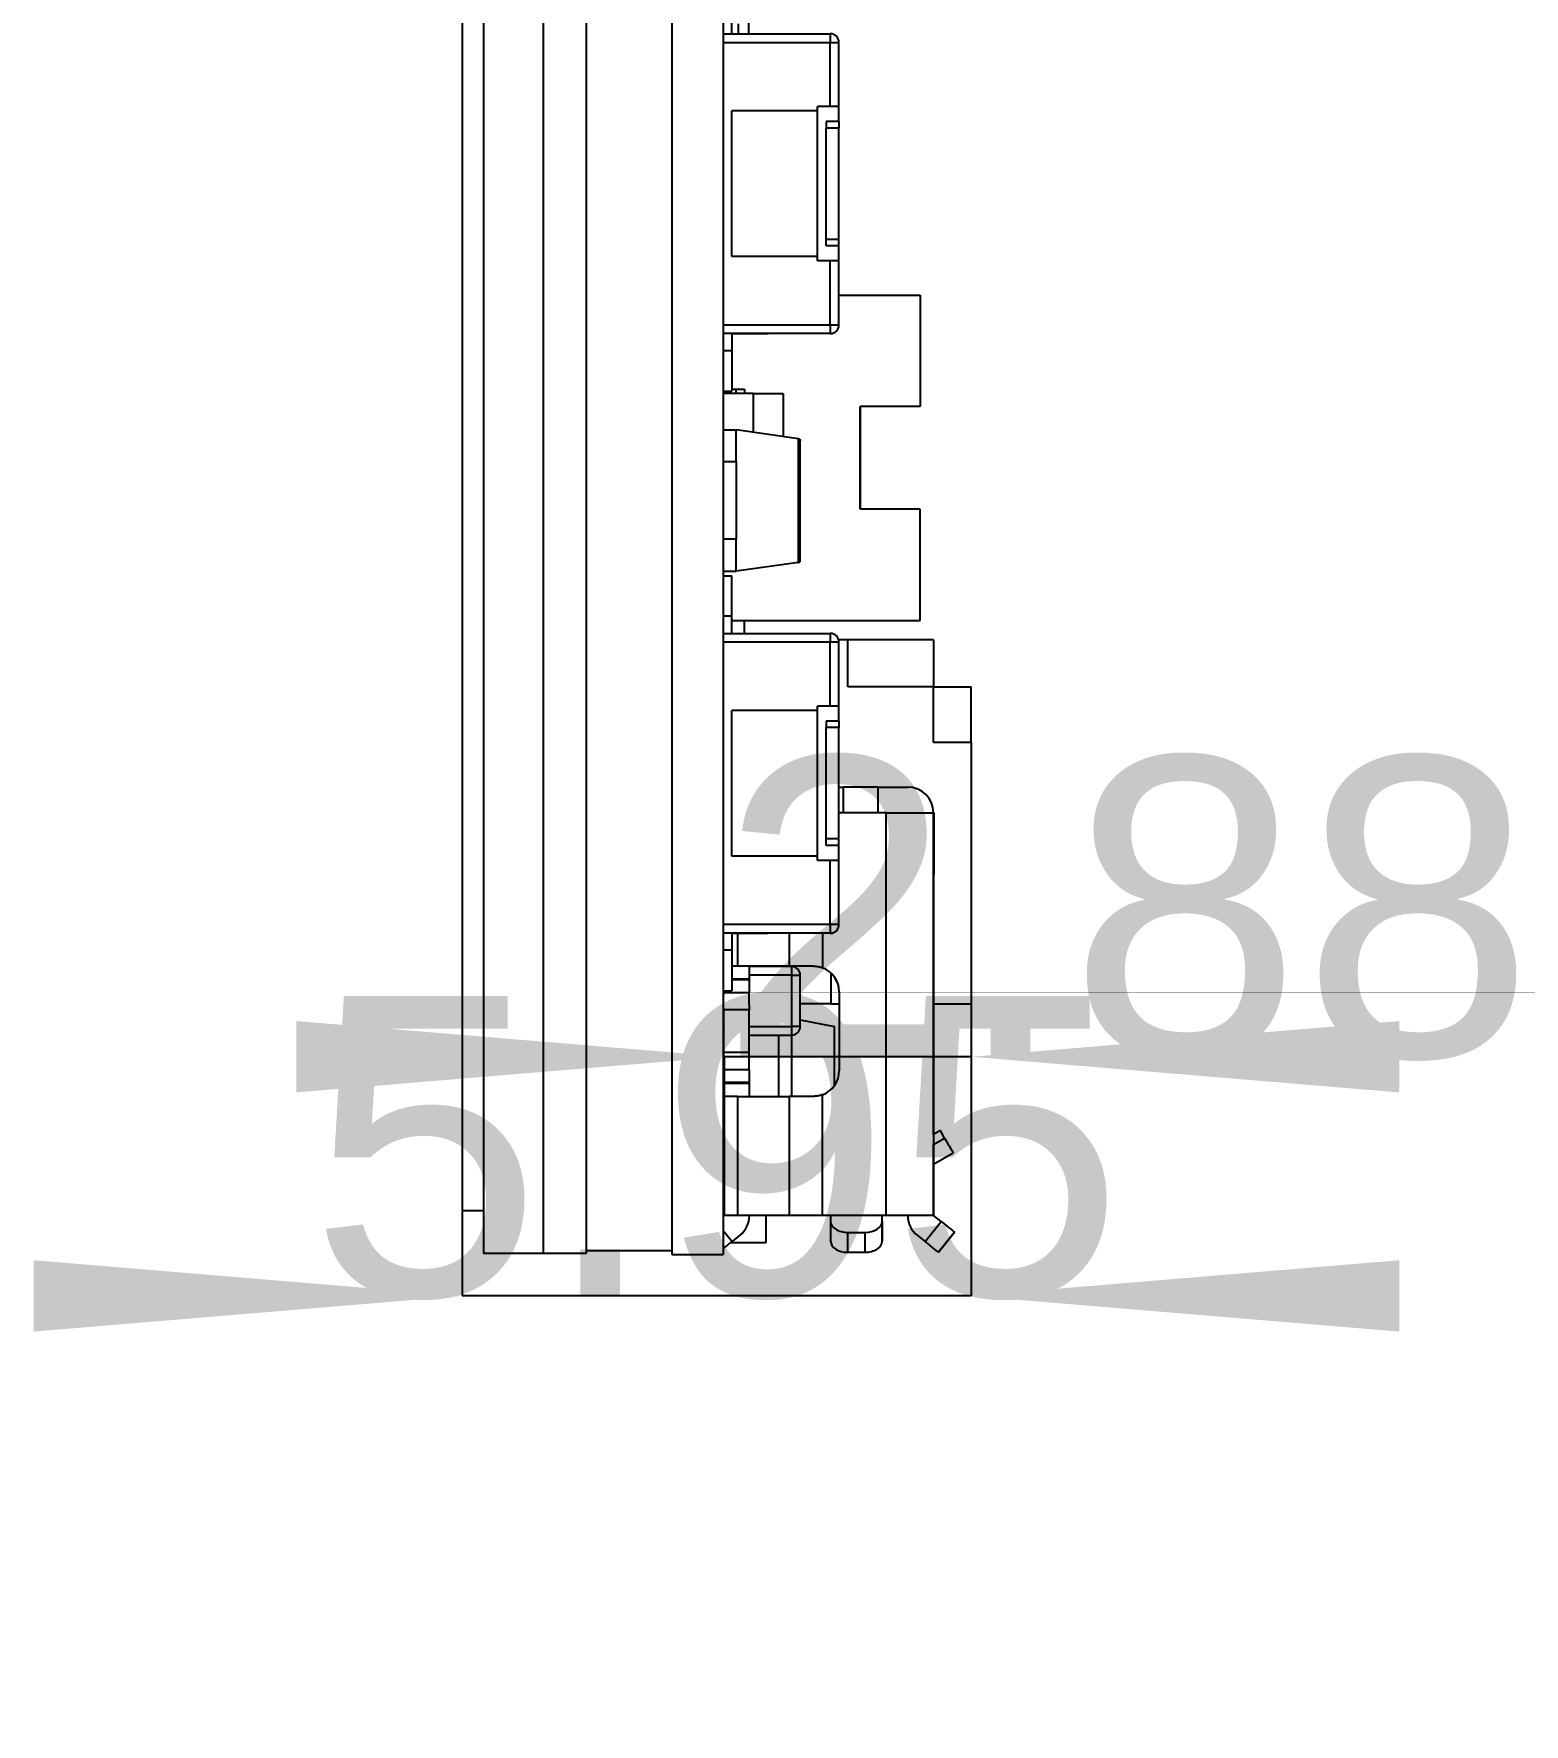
# Model space of a CAD drawing. Extents: x 87.1 to 184.1, y 90 to 128.
# Drawn here: x 166.65 to 184.05, y 89.95 to 109.69 of the extents above; entities that cross this region are included whole.
import ezdxf
from ezdxf.enums import TextEntityAlignment as Align

# ---------------------------------------------------------------- set-up
doc = ezdxf.new("R2010")
doc.units = 0
doc.layers.get('0').update_dxf_attribs({"linetype": 'CONTINUOUS'})
for name, color, linetype in [('Dimension005', 7, 'CONTINUOUS'), ('Dimension006', 7, 'CONTINUOUS'), ('View004', 7, 'CONTINUOUS')]:
    doc.layers.add(name, color=color, linetype=linetype)
doc.styles.get("Standard").update_dxf_attribs({"font": 'arial.ttf'})
doc.dimstyles.get("Standard").update_dxf_attribs({"dimscale": 0, "dimtxt": 2.5, "dimasz": 2.5, "dimexe": 1.25, "dimexo": 0.625, "dimtad": 1, "dimtxsty": 'STANDARD', "dimcen": 2.5, "dimazin": 3, "dimtfac": 1, "dimtmove": 0, "dimatfit": 3})

# ---------------------------------------------------------------- blocks, each defined once
blk = doc.blocks.new('*Dimension005')
at = {"color": 0}
for points in [[(169.718, 97.3256), (169.718, 98.1589), (174.718, 97.7422)], [(182.597, 97.3256), (182.597, 98.1589), (177.597, 97.7422)]]:
    blk.add_solid(points, dxfattribs=at)
at = {"layer": 'Dimension005'}
for p, q in [((177.597, 98.36), (177.597, 97.7422)), ((174.718, 95.8852), (174.718, 97.7422)), ((177.597, 97.7422), (174.718, 97.7422))]:
    blk.add_line(p, q, dxfattribs=at)
blk.add_text('2.88', height=3.5, dxfattribs=at).set_placement((179.416, 97.7422), align=Align.CENTER)
blk = doc.blocks.new('*Dimension006')
at = {"color": 0}
for points in [[(166.653, 94.5333), (166.653, 95.3667), (171.653, 94.95)], [(182.597, 94.5333), (182.597, 95.3667), (177.597, 94.95)]]:
    blk.add_solid(points, dxfattribs=at)
at = {"layer": 'Dimension006'}
for p, q in [((171.653, 98.36), (171.653, 94.95)), ((177.597, 98.36), (177.597, 94.95)), ((177.597, 94.95), (171.653, 94.95))]:
    blk.add_line(p, q, dxfattribs=at)
blk.add_text('5.95', height=3.5, dxfattribs=at).set_placement((174.625, 94.95), align=Align.CENTER)

msp = doc.modelspace()

# ---------------------------------------------------------------- linework, layer by layer
at = {"layer": 'View004'}
for p, q in [((174.102, 120.435), (174.102, 95.435)), ((174.703, 120.435), (174.703, 95.435)), ((171.903, 117.645), (171.903, 95.445)), ((171.903, 117.645), (171.903, 95.445)), ((172.602, 113.095), (172.602, 95.445)), ((172.602, 113.095), (172.602, 95.445)), ((173.102, 113.095), (173.102, 95.445)), ((173.102, 113.095), (173.102, 95.445)), ((171.653, 112.595), (171.653, 95.945)), ((171.653, 112.595), (171.653, 95.945)), ((174.703, 110.435), (174.703, 109.685)), ((174.703, 110.435), (174.703, 109.685)), ((174.703, 110.435), (174.703, 109.685)), ((174.703, 110.435), (174.703, 109.685)), ((174.803, 109.685), (174.803, 109.885)), ((174.803, 109.685), (174.803, 109.885)), ((174.882, 109.685), (174.882, 109.801)), ((174.882, 109.685), (174.882, 109.801)), ((174.882, 109.685), (174.882, 109.801)), ((174.882, 109.685), (174.882, 109.801)), ((174.882, 109.685), (174.882, 109.801)), ((174.882, 109.685), (174.882, 109.801)), ((175.002, 109.685), (175.002, 109.885)), ((175.002, 109.685), (175.002, 109.885)), ((174.703, 109.685), (175.953, 109.685)), ((174.703, 109.685), (175.953, 109.685)), ((174.703, 109.585), (175.953, 109.585)), ((174.703, 109.585), (175.953, 109.585)), ((175.953, 108.835), (175.953, 109.585)), ((175.953, 108.835), (175.953, 109.585)), ((176.053, 108.835), (176.053, 109.585)), ((176.053, 108.835), (176.053, 109.585)), ((175.803, 108.785), (174.803, 108.785)), ((174.803, 107.085), (174.803, 108.785)), ((175.803, 108.785), (174.803, 108.785)), ((174.803, 107.085), (174.803, 108.785)), ((175.953, 108.835), (175.803, 108.835)), ((175.803, 108.785), (175.803, 108.835)), ((175.953, 108.835), (175.803, 108.835)), ((175.803, 108.785), (175.803, 108.835)), ((175.803, 107.085), (175.803, 108.785)), ((175.803, 107.085), (175.803, 108.785)), ((176.053, 108.66), (176.053, 108.835)), ((176.053, 108.66), (176.053, 108.835)), ((176.053, 108.66), (175.903, 108.66)), ((175.903, 108.66), (175.903, 108.585)), ((176.053, 108.66), (175.903, 108.66)), ((175.903, 108.66), (175.903, 108.585)), ((175.903, 107.285), (175.903, 108.585)), ((176.053, 108.585), (175.903, 108.585)), ((175.903, 107.285), (175.903, 108.585)), ((176.053, 108.585), (175.903, 108.585)), ((176.053, 108.66), (176.053, 108.585)), ((176.053, 108.66), (176.053, 108.585)), ((176.053, 107.285), (176.053, 108.585)), ((176.053, 107.285), (176.053, 108.585)), ((175.903, 107.21), (175.903, 107.285)), ((176.053, 107.285), (175.903, 107.285)), ((175.903, 107.21), (175.903, 107.285)), ((176.053, 107.285), (175.903, 107.285)), ((176.053, 107.21), (175.903, 107.21)), ((176.053, 107.21), (175.903, 107.21)), ((176.053, 107.21), (176.053, 107.285)), ((176.053, 107.21), (176.053, 107.285)), ((176.053, 107.035), (176.053, 107.21)), ((176.053, 107.035), (176.053, 107.21)), ((175.803, 107.085), (174.803, 107.085)), ((175.803, 107.085), (174.803, 107.085)), ((175.803, 107.035), (175.803, 107.085)), ((175.803, 107.035), (175.803, 107.085)), ((175.953, 107.035), (175.803, 107.035)), ((175.953, 107.035), (175.803, 107.035)), ((175.953, 106.285), (175.953, 107.035)), ((175.953, 106.285), (175.953, 107.035)), ((176.053, 106.285), (176.053, 107.035)), ((176.053, 106.285), (176.053, 107.035)), ((176.053, 106.635), (177.002, 106.635)), ((176.053, 106.635), (177.002, 106.635)), ((177.002, 106.635), (177.002, 105.335)), ((177.002, 106.635), (177.002, 105.335)), ((175.953, 106.285), (174.703, 106.285)), ((175.953, 106.285), (174.703, 106.285)), ((175.953, 106.185), (174.703, 106.185)), ((174.803, 106.185), (174.703, 106.185)), ((174.703, 106.185), (174.703, 106.185)), ((175.953, 106.185), (174.703, 106.185)), ((174.803, 106.185), (174.703, 106.185)), ((174.703, 106.185), (174.703, 106.185)), ((174.703, 106.185), (174.703, 105.435)), ((174.703, 106.185), (174.703, 105.435)), ((174.703, 106.185), (174.703, 105.435)), ((174.703, 106.185), (174.703, 105.435)), ((174.803, 106.185), (175.227, 106.185)), ((174.803, 106.185), (174.803, 105.985)), ((174.803, 106.185), (175.227, 106.185)), ((174.803, 106.185), (174.803, 105.985)), ((175.278, 106.185), (175.227, 106.185)), ((175.278, 106.185), (175.227, 106.185)), ((175.953, 106.185), (175.477, 106.185)), ((175.953, 106.185), (175.477, 106.185)), ((174.803, 105.985), (174.703, 105.985)), ((174.703, 105.985), (174.703, 105.985)), ((174.803, 105.985), (174.703, 105.985)), ((174.703, 105.985), (174.703, 105.985)), ((174.803, 105.985), (174.803, 105.514)), ((174.803, 105.985), (174.803, 105.514)), ((174.703, 105.514), (174.703, 105.514)), ((174.703, 105.514), (174.803, 105.514)), ((174.703, 105.514), (174.703, 105.514)), ((174.703, 105.514), (174.803, 105.514)), ((174.703, 105.435), (174.703, 105.435)), ((174.703, 105.435), (174.703, 105.435)), ((174.778, 105.514), (174.778, 105.485)), ((174.778, 105.514), (174.778, 105.485)), ((174.803, 105.535), (174.953, 105.535)), ((174.803, 105.535), (174.953, 105.535)), ((174.852, 105.485), (174.852, 105.535)), ((174.852, 105.485), (174.852, 105.535)), ((174.953, 105.535), (174.953, 105.485)), ((174.953, 105.535), (174.953, 105.485)), ((175.053, 105.485), (175.403, 105.485)), ((175.053, 105.485), (175.403, 105.485)), ((175.053, 105.485), (175.053, 105.033)), ((175.053, 105.485), (175.053, 105.033)), ((175.403, 105.485), (175.403, 104.984)), ((175.403, 105.485), (175.403, 104.984)), ((174.703, 105.218), (174.703, 105.061)), ((174.703, 105.218), (174.703, 105.061)), ((174.703, 105.218), (174.703, 105.061)), ((174.703, 105.218), (174.703, 105.061)), ((174.703, 105.218), (174.703, 105.218)), ((174.703, 105.218), (174.703, 105.218)), ((176.303, 104.135), (176.303, 105.335)), ((177.002, 105.335), (176.303, 105.335)), ((176.303, 105.335), (176.303, 104.135)), ((176.303, 104.135), (176.303, 105.335)), ((177.002, 105.335), (176.303, 105.335)), ((176.303, 105.335), (176.303, 104.135)), ((174.703, 105.061), (174.852, 105.061)), ((174.703, 105.061), (174.852, 105.061)), ((174.852, 104.686), (174.852, 105.061)), ((175.581, 104.958), (174.852, 105.061)), ((174.852, 104.686), (174.852, 105.061)), ((175.581, 104.958), (174.852, 105.061)), ((174.703, 104.845), (174.703, 104.845)), ((174.703, 104.845), (174.703, 103.626)), ((174.703, 104.845), (174.703, 103.626)), ((174.703, 104.845), (174.703, 104.845)), ((174.703, 104.845), (174.703, 103.626)), ((174.703, 104.845), (174.703, 103.626)), ((175.581, 103.513), (175.581, 104.958)), ((175.581, 103.513), (175.581, 104.958)), ((175.602, 103.538), (175.602, 104.934)), ((175.602, 103.538), (175.602, 104.934)), ((174.852, 104.686), (174.703, 104.686)), ((174.703, 104.686), (174.703, 104.686)), ((174.852, 104.686), (174.703, 104.686)), ((174.703, 104.686), (174.703, 104.686)), ((174.852, 104.686), (174.852, 103.786)), ((174.852, 104.686), (174.852, 103.786)), ((177.002, 104.135), (176.303, 104.135)), ((177.002, 104.135), (176.303, 104.135)), ((177.002, 102.835), (177.002, 104.135)), ((177.002, 102.835), (177.002, 104.135)), ((174.852, 103.786), (174.703, 103.786)), ((174.703, 103.786), (174.703, 103.786)), ((174.852, 103.786), (174.703, 103.786)), ((174.703, 103.786), (174.703, 103.786)), ((174.703, 103.626), (174.703, 103.626)), ((174.703, 103.626), (174.703, 103.626)), ((174.852, 103.411), (174.852, 103.786)), ((174.852, 103.411), (174.852, 103.786)), ((174.703, 103.435), (174.703, 103.435)), ((174.703, 103.435), (174.703, 102.685)), ((174.703, 103.435), (174.703, 102.685)), ((174.703, 103.435), (174.703, 103.435)), ((174.703, 103.435), (174.703, 102.685)), ((174.703, 103.435), (174.703, 102.685)), ((175.581, 103.513), (174.852, 103.411)), ((175.581, 103.513), (174.852, 103.411)), ((174.703, 103.411), (174.703, 103.411)), ((174.703, 103.411), (174.852, 103.411)), ((174.703, 103.411), (174.703, 103.411)), ((174.703, 103.411), (174.852, 103.411)), ((174.703, 103.356), (174.703, 103.356)), ((174.703, 103.356), (174.803, 103.356)), ((174.703, 103.356), (174.703, 103.356)), ((174.703, 103.356), (174.803, 103.356)), ((174.803, 102.885), (174.803, 103.356)), ((174.803, 102.885), (174.803, 103.356)), ((174.803, 102.885), (174.703, 102.885)), ((174.703, 102.885), (174.703, 102.885)), ((174.803, 102.885), (174.703, 102.885)), ((174.703, 102.885), (174.703, 102.885)), ((174.803, 102.685), (174.803, 102.885)), ((174.803, 102.685), (174.803, 102.885)), ((174.803, 102.835), (177.002, 102.835)), ((174.803, 102.835), (177.002, 102.835)), ((174.953, 102.685), (174.953, 102.835)), ((174.953, 102.685), (174.953, 102.835)), ((174.703, 102.685), (175.953, 102.685)), ((174.703, 102.685), (175.953, 102.685)), ((174.703, 102.585), (175.953, 102.585)), ((174.703, 102.585), (175.953, 102.585)), ((175.953, 101.835), (175.953, 102.585)), ((175.953, 101.835), (175.953, 102.585)), ((176.157, 102.61), (176.049, 102.61)), ((176.157, 102.61), (176.049, 102.61)), ((176.053, 101.835), (176.053, 102.585)), ((176.053, 101.835), (176.053, 102.585)), ((176.157, 102.06), (176.157, 102.61)), ((177.157, 102.61), (176.157, 102.61)), ((176.157, 102.06), (176.157, 102.61)), ((177.157, 102.61), (176.157, 102.61)), ((177.157, 102.61), (177.157, 102.06)), ((177.157, 102.61), (177.157, 102.06)), ((177.157, 102.06), (176.157, 102.06)), ((177.157, 102.06), (176.157, 102.06)), ((177.157, 101.411), (177.157, 102.06)), ((177.157, 102.06), (177.597, 102.06)), ((177.157, 101.411), (177.157, 102.06)), ((177.157, 102.06), (177.597, 102.06)), ((177.597, 101.411), (177.597, 102.06)), ((177.597, 101.411), (177.597, 102.06)), ((175.953, 101.835), (175.803, 101.835)), ((175.803, 101.785), (175.803, 101.835)), ((175.953, 101.835), (175.803, 101.835)), ((175.803, 101.785), (175.803, 101.835)), ((176.053, 101.66), (176.053, 101.835)), ((176.053, 101.66), (176.053, 101.835)), ((175.803, 101.785), (174.803, 101.785)), ((174.803, 100.085), (174.803, 101.785)), ((175.803, 101.785), (174.803, 101.785)), ((174.803, 100.085), (174.803, 101.785)), ((175.803, 100.085), (175.803, 101.785)), ((175.803, 100.085), (175.803, 101.785)), ((176.053, 101.66), (175.903, 101.66)), ((175.903, 101.66), (175.903, 101.585)), ((176.053, 101.66), (175.903, 101.66)), ((175.903, 101.66), (175.903, 101.585)), ((176.053, 101.66), (176.053, 101.585)), ((176.053, 101.66), (176.053, 101.585)), ((175.903, 100.285), (175.903, 101.585)), ((176.053, 101.585), (175.903, 101.585)), ((175.903, 100.285), (175.903, 101.585)), ((176.053, 101.585), (175.903, 101.585)), ((176.053, 100.285), (176.053, 101.585)), ((176.053, 100.285), (176.053, 101.585)), ((177.597, 101.411), (177.157, 101.411)), ((177.597, 101.411), (177.157, 101.411)), ((177.597, 101.411), (177.597, 98.36)), ((177.597, 101.411), (177.597, 98.36)), ((176.107, 100.59), (176.107, 100.89)), ((176.507, 100.89), (176.107, 100.89)), ((176.107, 100.59), (176.107, 100.89)), ((176.507, 100.89), (176.107, 100.89)), ((176.507, 100.89), (176.507, 100.59)), ((176.507, 100.89), (176.858, 100.89)), ((176.507, 100.89), (176.507, 100.59)), ((176.507, 100.89), (176.858, 100.89)), ((176.607, 100.59), (176.053, 100.59)), ((176.607, 100.59), (176.053, 100.59)), ((176.607, 95.89), (176.607, 100.59)), ((176.607, 95.89), (176.607, 100.59)), ((177.157, 99.87), (177.157, 100.59)), ((177.157, 100.59), (177.157, 95.89)), ((177.157, 100.59), (177.162, 100.59)), ((177.157, 99.87), (177.157, 100.59)), ((177.157, 100.59), (177.157, 95.89)), ((177.157, 100.59), (177.162, 100.59)), ((177.162, 100.59), (177.162, 99.87)), ((177.162, 100.59), (177.162, 99.87)), ((175.903, 100.21), (175.903, 100.285)), ((176.053, 100.285), (175.903, 100.285)), ((175.903, 100.21), (175.903, 100.285)), ((176.053, 100.285), (175.903, 100.285)), ((176.053, 100.21), (176.053, 100.285)), ((176.053, 100.21), (176.053, 100.285)), ((175.803, 100.085), (174.803, 100.085)), ((175.803, 100.085), (174.803, 100.085)), ((175.803, 100.035), (175.803, 100.085)), ((175.803, 100.035), (175.803, 100.085)), ((176.053, 100.21), (175.903, 100.21)), ((176.053, 100.21), (175.903, 100.21)), ((176.053, 100.035), (176.053, 100.21)), ((176.053, 100.035), (176.053, 100.21)), ((175.953, 100.035), (175.803, 100.035)), ((175.953, 100.035), (175.803, 100.035)), ((175.953, 99.285), (175.953, 100.035)), ((175.953, 99.285), (175.953, 100.035)), ((176.053, 99.285), (176.053, 100.035)), ((176.053, 99.285), (176.053, 100.035)), ((177.157, 98.36), (177.157, 99.87)), ((177.157, 99.87), (177.162, 99.87)), ((177.157, 98.36), (177.157, 99.87)), ((177.157, 99.87), (177.162, 99.87)), ((175.953, 99.285), (174.703, 99.285)), ((175.953, 99.285), (174.703, 99.285)), ((175.953, 99.185), (174.703, 99.185)), ((174.803, 99.185), (174.703, 99.185)), ((174.703, 99.185), (174.703, 99.185)), ((175.953, 99.185), (174.703, 99.185)), ((174.803, 99.185), (174.703, 99.185)), ((174.703, 99.185), (174.703, 99.185)), ((174.703, 99.185), (174.703, 98.435)), ((174.703, 99.185), (174.703, 98.435)), ((174.703, 99.185), (174.703, 98.435)), ((174.703, 99.185), (174.703, 98.435)), ((174.803, 99.185), (175.227, 99.185)), ((174.803, 99.185), (174.803, 98.985)), ((174.803, 99.185), (175.227, 99.185)), ((174.803, 99.185), (174.803, 98.985)), ((174.869, 99.185), (174.869, 98.8)), ((174.869, 99.185), (174.869, 98.8)), ((175.278, 99.185), (175.227, 99.185)), ((175.278, 99.185), (175.227, 99.185)), ((175.472, 99.185), (175.472, 98.8)), ((175.472, 99.185), (175.472, 98.8)), ((175.953, 99.185), (175.477, 99.185)), ((175.953, 99.185), (175.477, 99.185)), ((175.861, 99.185), (175.861, 98.7816)), ((175.861, 99.185), (175.861, 98.7816)), ((174.803, 98.985), (174.703, 98.985)), ((174.703, 98.985), (174.703, 98.985)), ((174.803, 98.985), (174.703, 98.985)), ((174.703, 98.985), (174.703, 98.985)), ((174.803, 98.985), (174.803, 98.5136)), ((174.803, 98.985), (174.803, 98.5136)), ((175.472, 98.8), (174.869, 98.8)), ((175.472, 98.8), (174.869, 98.8)), ((175.502, 98.795), (175.007, 98.795)), ((175.502, 98.795), (175.007, 98.795)), ((175.502, 98.795), (175.007, 98.795)), ((175.502, 98.795), (175.007, 98.795)), ((175.502, 98.795), (175.007, 98.795)), ((175.502, 98.795), (175.007, 98.795)), ((175.502, 98.695), (175.007, 98.695)), ((175.502, 98.695), (175.007, 98.695)), ((175.502, 98.695), (175.007, 98.695)), ((175.502, 98.695), (175.007, 98.695)), ((175.502, 98.695), (175.007, 98.695)), ((175.502, 98.695), (175.007, 98.695)), ((175.502, 98.095), (175.502, 98.695)), ((175.502, 98.095), (175.502, 98.695)), ((175.502, 98.095), (175.502, 98.695)), ((175.502, 98.095), (175.502, 98.695)), ((175.502, 98.095), (175.502, 98.695)), ((175.502, 98.095), (175.502, 98.695)), ((175.602, 98.095), (175.602, 98.695)), ((175.602, 98.095), (175.602, 98.695)), ((175.602, 98.095), (175.602, 98.695)), ((175.602, 98.095), (175.602, 98.695)), ((175.602, 98.095), (175.602, 98.695)), ((175.602, 98.095), (175.602, 98.695)), ((175.958, 98.7236), (175.958, 98.36)), ((175.958, 98.7236), (175.958, 98.36)), ((174.703, 98.5136), (174.703, 98.5136)), ((174.703, 98.5136), (174.803, 98.5136)), ((174.703, 98.5136), (174.703, 98.5136)), ((174.703, 98.5136), (174.803, 98.5136)), ((175.007, 98.49), (174.708, 98.49)), ((175.007, 98.49), (174.708, 98.49)), ((175.007, 98.65), (174.803, 98.65)), ((175.007, 98.65), (174.803, 98.65)), ((175.007, 98.64), (174.803, 98.64)), ((175.007, 98.64), (174.803, 98.64)), ((175.007, 98.65), (175.007, 98.64)), ((175.007, 98.65), (175.007, 98.64)), ((176.058, 98.5), (176.058, 97.58)), ((176.058, 98.5), (176.058, 97.58)), ((174.703, 98.435), (174.703, 97.6525)), ((174.703, 98.435), (174.703, 97.6525)), ((174.703, 98.435), (174.703, 98.435)), ((174.703, 98.435), (174.703, 97.6525)), ((174.703, 98.435), (174.703, 97.6525)), ((174.703, 98.435), (174.703, 98.435)), ((174.708, 97.79), (174.708, 98.29)), ((174.708, 97.79), (174.708, 98.29)), ((175.007, 98.29), (174.708, 98.29)), ((175.007, 98.29), (174.708, 98.29)), ((175.007, 97.79), (175.007, 98.29)), ((175.007, 97.79), (175.007, 98.29)), ((175.958, 98.36), (175.602, 98.36)), ((175.958, 98.36), (175.602, 98.36)), ((175.958, 98.36), (176.058, 98.36)), ((175.958, 98.36), (176.058, 98.36)), ((177.157, 98.36), (177.597, 98.36)), ((177.157, 97.14), (177.157, 98.36)), ((177.157, 98.36), (177.597, 98.36)), ((177.157, 97.14), (177.157, 98.36)), ((175.007, 98.095), (175.502, 98.095)), ((175.007, 98.095), (175.502, 98.095)), ((175.007, 98.095), (175.502, 98.095)), ((175.007, 98.095), (175.502, 98.095)), ((175.007, 98.095), (175.502, 98.095)), ((175.007, 98.095), (175.502, 98.095)), ((175.602, 98.175), (176.002, 98.095)), ((175.602, 98.175), (176.002, 98.095)), ((176.002, 97.4069), (176.002, 98.095)), ((176.002, 97.4069), (176.002, 98.095)), ((175.007, 97.995), (175.502, 97.995)), ((175.007, 97.995), (175.502, 97.995)), ((175.007, 97.995), (175.502, 97.995)), ((175.007, 97.995), (175.502, 97.995)), ((175.007, 97.995), (175.502, 97.995)), ((175.007, 97.995), (175.502, 97.995)), ((175.352, 97.28), (175.352, 97.995)), ((175.352, 97.28), (175.352, 97.995)), ((175.502, 97.28), (175.502, 97.995)), ((175.502, 97.28), (175.502, 97.995)), ((175.007, 97.79), (174.708, 97.79)), ((175.007, 97.79), (174.708, 97.79)), ((174.703, 97.6525), (174.703, 97.6525)), ((174.703, 97.6525), (174.703, 97.6525)), ((174.708, 97.585), (174.703, 97.585)), ((174.703, 97.585), (174.703, 97.585)), ((174.708, 97.585), (174.703, 97.585)), ((174.703, 97.585), (174.703, 97.585)), ((175.007, 97.59), (174.708, 97.59)), ((175.007, 97.59), (174.708, 97.59)), ((174.708, 97.43), (174.708, 97.44)), ((174.708, 97.43), (174.708, 97.44)), ((175.007, 97.44), (174.708, 97.44)), ((175.007, 97.44), (174.708, 97.44)), ((175.007, 97.43), (174.708, 97.43)), ((175.007, 97.43), (174.708, 97.43)), ((175.007, 97.44), (175.007, 97.43)), ((175.007, 97.44), (175.007, 97.43)), ((175.861, 95.89), (175.861, 97.2984)), ((175.861, 95.89), (175.861, 97.2984)), ((174.708, 95.89), (174.708, 97.28)), ((174.708, 95.89), (174.708, 97.28)), ((174.869, 97.28), (175.472, 97.28)), ((174.869, 97.28), (175.472, 97.28)), ((174.869, 97.28), (174.869, 95.89)), ((174.869, 97.28), (174.869, 95.89)), ((175.472, 97.28), (175.472, 95.89)), ((175.472, 97.28), (175.472, 95.89)), ((174.708, 97.085), (174.703, 97.085)), ((174.703, 97.085), (174.703, 97.085)), ((174.708, 97.085), (174.703, 97.085)), ((174.703, 97.085), (174.703, 97.085)), ((174.703, 97.0175), (174.703, 97.0175)), ((174.703, 97.0175), (174.703, 97.0175)), ((174.703, 96.8425), (174.703, 96.8425)), ((174.703, 96.8425), (174.703, 96.8425)), ((177.157, 96.8338), (177.157, 96.89)), ((177.157, 96.8338), (177.157, 96.89)), ((177.157, 96.8338), (177.157, 96.7183)), ((177.157, 96.8338), (177.157, 96.7183)), ((177.157, 96.7183), (177.288, 96.7934)), ((177.157, 96.7183), (177.288, 96.7934)), ((177.157, 95.89), (177.157, 96.7183)), ((177.157, 95.89), (177.157, 96.7183)), ((177.238, 96.88), (177.158, 96.8338)), ((177.238, 96.88), (177.158, 96.8338)), ((177.287, 96.7934), (177.238, 96.88)), ((177.287, 96.7934), (177.238, 96.88)), ((174.708, 96.6942), (174.703, 96.695)), ((174.703, 96.695), (174.703, 96.695)), ((174.708, 96.6942), (174.703, 96.695)), ((174.703, 96.695), (174.703, 96.695)), ((174.703, 96.675), (174.703, 96.675)), ((174.703, 96.675), (174.708, 96.675)), ((174.703, 96.675), (174.703, 96.675)), ((174.703, 96.675), (174.708, 96.675)), ((177.157, 96.4874), (177.388, 96.6202)), ((177.157, 96.4874), (177.388, 96.6202)), ((174.703, 96.2075), (174.703, 95.8862)), ((174.703, 96.2075), (174.703, 95.886)), ((174.703, 96.2075), (174.703, 95.8862)), ((174.703, 96.2075), (174.703, 95.886)), ((174.703, 96.2075), (174.703, 96.2075)), ((174.703, 96.2075), (174.703, 96.2075)), ((171.903, 95.945), (171.653, 95.945)), ((171.903, 95.945), (171.653, 95.945)), ((174.703, 95.995), (174.703, 95.995)), ((174.703, 95.995), (174.708, 95.995)), ((174.703, 95.995), (174.703, 95.995)), ((174.703, 95.995), (174.708, 95.995)), ((174.708, 95.89), (174.703, 95.886)), ((174.708, 95.89), (174.703, 95.886)), ((175.472, 95.89), (174.869, 95.89)), ((175.472, 95.89), (174.869, 95.89)), ((175.007, 95.8852), (175.007, 95.89)), ((175.007, 95.8852), (175.007, 95.89)), ((175.203, 95.575), (175.203, 95.89)), ((175.203, 95.575), (175.203, 95.89)), ((175.958, 95.89), (175.861, 95.89)), ((175.958, 95.89), (175.861, 95.89)), ((176.558, 95.89), (175.958, 95.89)), ((175.958, 95.8186), (175.958, 95.89)), ((176.558, 95.89), (175.958, 95.89)), ((175.958, 95.8186), (175.958, 95.89)), ((175.958, 95.5877), (175.958, 95.8186)), ((175.958, 95.5877), (175.958, 95.8186)), ((176.607, 95.89), (176.558, 95.89)), ((176.558, 95.8186), (176.558, 95.89)), ((176.607, 95.89), (176.558, 95.89)), ((176.558, 95.8186), (176.558, 95.89)), ((176.558, 95.8186), (176.558, 95.5877)), ((176.558, 95.8186), (176.558, 95.5877)), ((176.858, 95.89), (176.858, 95.8852)), ((176.858, 95.89), (176.858, 95.8852)), ((177.059, 95.5848), (177.246, 95.8192)), ((177.059, 95.5848), (177.246, 95.8192)), ((177.246, 95.8192), (177.157, 95.89)), ((177.246, 95.8192), (177.157, 95.89)), ((174.703, 95.7144), (174.806, 95.5848)), ((174.703, 95.7144), (174.806, 95.5848)), ((174.794, 95.575), (175.203, 95.575)), ((174.794, 95.575), (175.203, 95.575)), ((174.898, 95.6585), (174.806, 95.5848)), ((174.898, 95.6585), (174.806, 95.5848)), ((175.958, 95.5877), (175.958, 95.6621)), ((175.958, 95.5877), (175.958, 95.6621)), ((176.157, 95.6909), (176.357, 95.6909)), ((176.157, 95.6909), (176.357, 95.6909)), ((176.157, 95.46), (176.157, 95.6909)), ((176.157, 95.46), (176.157, 95.6909)), ((176.357, 95.6909), (176.357, 95.46)), ((176.357, 95.6909), (176.357, 95.46)), ((176.558, 95.5877), (176.558, 95.6621)), ((176.558, 95.5877), (176.558, 95.6621)), ((176.967, 95.6585), (177.059, 95.5848)), ((176.967, 95.6585), (177.059, 95.5848)), ((177.215, 95.46), (177.402, 95.6945)), ((177.403, 95.6945), (177.215, 95.46)), ((177.215, 95.46), (177.402, 95.6945)), ((177.403, 95.6945), (177.215, 95.46)), ((172.602, 95.445), (171.903, 95.445)), ((172.602, 95.445), (171.903, 95.445)), ((173.102, 95.445), (172.602, 95.445)), ((173.102, 95.445), (172.602, 95.445)), ((173.102, 95.4804), (174.102, 95.4804)), ((173.102, 95.4804), (174.102, 95.4804)), ((174.102, 95.435), (174.703, 95.435)), ((176.157, 95.46), (176.357, 95.46)), ((176.157, 95.46), (176.357, 95.46))]:
    msp.add_line(p, q, dxfattribs=at)
for centre, radius, start, end in [((175.953, 109.585), 0.1, 0, 90), ((175.953, 109.585), 0.1, 0, 90), ((175.953, 109.585), 0.1, 0, 90), ((175.953, 109.585), 0.1, 0, 90), ((175.953, 109.585), 0.1, 0, 90), ((175.953, 109.585), 0.1, 0, 90), ((175.953, 106.285), 0.1, -90, 0), ((175.953, 106.285), 0.1, -90, 0), ((175.953, 106.285), 0.1, -90, 0), ((175.953, 106.285), 0.1, -90, 0), ((175.953, 102.585), 0.1, 0, 90), ((175.953, 102.585), 0.1, 0, 90), ((175.953, 102.585), 0.1, 0, 90), ((175.953, 102.585), 0.1, 0, 90), ((175.953, 102.585), 0.1, 0, 90), ((175.953, 102.585), 0.1, 0, 90), ((176.858, 100.59), 0.3, 0, 90), ((176.858, 100.59), 0.3, 0, 90), ((175.953, 99.285), 0.1, -90, 0), ((175.953, 99.285), 0.1, -90, 0), ((175.953, 99.285), 0.1, -90, 0), ((175.953, 99.285), 0.1, -90, 0), ((175.502, 98.695), 0.1, 0, 90), ((175.502, 98.695), 0.1, 0, 90), ((175.502, 98.695), 0.1, 0, 90), ((175.502, 98.695), 0.1, 0, 90), ((175.502, 98.695), 0.1, 0, 90), ((175.502, 98.695), 0.1, 0, 90), ((175.502, 98.695), 0.1, 0, 90), ((175.502, 98.695), 0.1, 0, 90), ((175.502, 98.695), 0.1, 0, 90), ((175.502, 98.695), 0.1, 0, 90), ((175.502, 98.695), 0.1, 0, 90), ((175.502, 98.695), 0.1, 0, 90), ((175.502, 98.695), 0.1, 0, 90), ((175.502, 98.695), 0.1, 0, 90), ((175.502, 98.695), 0.1, 0, 90), ((175.502, 98.695), 0.1, 0, 90), ((175.502, 98.695), 0.1, 0, 90), ((175.502, 98.695), 0.1, 0, 90), ((175.757, 98.5), 0.3, 0, 69.8073), ((175.757, 98.5), 0.3, 0, 69.8073), ((175.757, 98.5), 0.3, 0, 69.8073), ((175.757, 98.5), 0.3, 0, 69.8073), ((174.803, 98.095), 0.1, 180, -179.744), ((174.803, 98.095), 0.1, 180, -179.744), ((174.803, 98.095), 0.1, -180, -179.744), ((174.803, 98.095), 0.1, -180, -179.744), ((174.803, 98.095), 0.1, -180, -179.744), ((174.803, 98.095), 0.1, -180, -179.744), ((174.803, 98.095), 0.1, 180, -179.744), ((174.803, 98.095), 0.1, 180, -179.744), ((174.803, 98.095), 0.1, -176.6, -161.805), ((174.803, 98.095), 0.1, -176.6, -161.805), ((174.803, 98.095), 0.1, -176.6, -161.805), ((174.803, 98.095), 0.1, -176.6, -161.805), ((174.803, 98.095), 0.1, -176.6, -161.805), ((174.803, 98.095), 0.1, -176.6, -161.805), ((174.803, 98.095), 0.1, -176.6, -161.805), ((174.803, 98.095), 0.1, -176.6, -161.805), ((175.502, 98.095), 0.1, -90, 0), ((175.502, 98.095), 0.1, -90, 0), ((175.502, 98.095), 0.1, -90, 0), ((175.502, 98.095), 0.1, -90, 0), ((175.502, 98.095), 0.1, -90, 0), ((175.502, 98.095), 0.1, -90, 0), ((175.502, 98.095), 0.1, -90, 0), ((175.502, 98.095), 0.1, -90, 0), ((175.502, 98.095), 0.1, -90, 0), ((175.502, 98.095), 0.1, -90, 0), ((175.757, 97.58), 0.3, -69.8073, 0), ((175.757, 97.58), 0.3, -69.8073, 0), ((174.718, 95.8852), 0.29, -51.4099, 0), ((174.718, 95.8852), 0.29, -51.4099, 0), ((177.148, 95.8852), 0.29, 180, -128.59), ((177.148, 95.8852), 0.29, 180, -128.59)]:
    msp.add_arc(centre, radius, start, end, dxfattribs=at)
for centre, major_axis, start_param, end_param in [((176.157, 95.8186), (0.2, 0), 3.14159, 4.71239), ((176.157, 95.8186), (0.2, 0), 3.14159, 4.71239), ((176.357, 95.8186), (0.2, 0), 4.71239, 0), ((176.357, 95.8186), (0.2, 0), 4.71239, 0), ((176.157, 95.5877), (-0.2, 0), 0, -4.71239), ((176.157, 95.5877), (-0.2, 0), 0, -4.71239), ((176.357, 95.5877), (-0.2, 0), -4.71239, -3.14159), ((176.357, 95.5877), (-0.2, 0), -4.71239, -3.14159)]:
    msp.add_ellipse(centre, major_axis=major_axis, ratio=0.63851, start_param=start_param, end_param=end_param, dxfattribs=at)
for points, degree in [([(175.953, 109.685), (175.953, 109.686), (175.953, 109.638), (175.953, 109.585)], 3), ([(175.953, 109.685), (175.953, 109.686), (175.953, 109.638), (175.953, 109.585)], 3), ([(175.953, 109.585), (176.006, 109.585), (176.054, 109.585), (176.053, 109.585)], 3), ([(175.953, 109.585), (176.006, 109.585), (176.054, 109.585), (176.053, 109.585)], 3), ([(176.053, 108.835), (176.054, 108.835), (176.006, 108.835), (175.953, 108.835)], 3), ([(176.053, 108.835), (176.054, 108.835), (176.006, 108.835), (175.953, 108.835)], 3), ([(176.053, 107.035), (176.054, 107.035), (176.006, 107.035), (175.953, 107.035)], 3), ([(176.053, 107.035), (176.054, 107.035), (176.006, 107.035), (175.953, 107.035)], 3), ([(175.477, 106.185), (175.371, 106.185), (175.275, 106.185), (175.278, 106.185)], 3), ([(175.477, 106.185), (175.371, 106.185), (175.275, 106.185), (175.278, 106.185)], 3), ([(175.953, 106.285), (175.952, 106.232), (175.953, 106.184), (175.953, 106.185)], 3), ([(175.953, 106.285), (175.952, 106.232), (175.953, 106.184), (175.953, 106.185)], 3), ([(176.053, 106.285), (176.054, 106.285), (176.006, 106.285), (175.953, 106.285)], 3), ([(176.053, 106.285), (176.054, 106.285), (176.006, 106.285), (175.953, 106.285)], 3), ([(174.703, 105.485), (174.703, 105.485)], 1), ([(174.703, 105.485), (174.703, 105.485)], 1), ([(174.703, 105.435), (174.703, 105.308), (174.703, 105.216), (174.703, 105.218)], 3), ([(174.703, 105.435), (174.703, 105.308), (174.703, 105.216), (174.703, 105.218)], 3), ([(174.703, 105.435), (174.703, 105.308), (174.703, 105.216), (174.703, 105.218)], 3), ([(174.703, 105.435), (174.703, 105.308), (174.703, 105.216), (174.703, 105.218)], 3), ([(175.581, 104.958), (175.601, 104.954), (175.602, 104.934)], 2), ([(175.581, 104.958), (175.601, 104.954), (175.602, 104.934)], 2), ([(175.581, 103.513), (175.601, 103.518), (175.602, 103.538)], 2), ([(175.581, 103.513), (175.601, 103.518), (175.602, 103.538)], 2), ([(175.953, 102.685), (175.953, 102.686), (175.953, 102.638), (175.953, 102.585)], 3), ([(175.953, 102.685), (175.953, 102.686), (175.953, 102.638), (175.953, 102.585)], 3), ([(175.953, 102.585), (176.006, 102.585), (176.054, 102.585), (176.053, 102.585)], 3), ([(175.953, 102.585), (176.006, 102.585), (176.054, 102.585), (176.053, 102.585)], 3), ([(176.053, 101.835), (176.054, 101.835), (176.006, 101.835), (175.953, 101.835)], 3), ([(176.053, 101.835), (176.054, 101.835), (176.006, 101.835), (175.953, 101.835)], 3), ([(176.052, 100.89), (176.107, 100.89), (176.107, 100.89)], 2), ([(176.052, 100.89), (176.107, 100.89), (176.107, 100.89)], 2), ([(176.053, 100.035), (176.054, 100.035), (176.006, 100.035), (175.953, 100.035)], 3), ([(176.053, 100.035), (176.054, 100.035), (176.006, 100.035), (175.953, 100.035)], 3), ([(175.953, 99.285), (175.952, 99.2316), (175.953, 99.1839), (175.953, 99.185)], 3), ([(175.953, 99.285), (175.952, 99.2316), (175.953, 99.1839), (175.953, 99.185)], 3), ([(176.053, 99.285), (176.054, 99.285), (176.006, 99.285), (175.953, 99.285)], 3), ([(176.053, 99.285), (176.054, 99.285), (176.006, 99.285), (175.953, 99.285)], 3), ([(175.477, 99.185), (175.371, 99.185), (175.275, 99.185), (175.278, 99.185)], 3), ([(175.477, 99.185), (175.371, 99.185), (175.275, 99.185), (175.278, 99.185)], 3), ([(174.869, 98.8), (174.832, 98.8), (174.803, 98.8)], 2), ([(174.869, 98.8), (174.832, 98.8), (174.803, 98.8)], 2), ([(175.007, 98.8), (175.007, 98.8017), (175.007, 98.7302), (175.007, 98.65)], 3), ([(175.007, 98.8), (175.007, 98.8017), (175.007, 98.7302), (175.007, 98.65)], 3), ([(175.757, 98.8), (175.592, 98.8), (175.472, 98.8)], 2), ([(175.757, 98.8), (175.592, 98.8), (175.472, 98.8)], 2), ([(175.502, 98.695), (175.503, 98.7485), (175.502, 98.7961), (175.502, 98.795)], 3), ([(175.502, 98.695), (175.503, 98.7485), (175.502, 98.7961), (175.502, 98.795)], 3), ([(175.502, 98.695), (175.503, 98.7485), (175.502, 98.7961), (175.502, 98.795)], 3), ([(175.502, 98.695), (175.503, 98.7485), (175.502, 98.7961), (175.502, 98.795)], 3), ([(175.502, 98.695), (175.503, 98.7485), (175.502, 98.7961), (175.502, 98.795)], 3), ([(175.502, 98.695), (175.503, 98.7485), (175.502, 98.7961), (175.502, 98.795)], 3), ([(175.502, 98.695), (175.556, 98.695), (175.604, 98.695), (175.602, 98.695)], 3), ([(175.502, 98.695), (175.556, 98.695), (175.604, 98.695), (175.602, 98.695)], 3), ([(175.502, 98.695), (175.556, 98.695), (175.604, 98.695), (175.602, 98.695)], 3), ([(175.502, 98.695), (175.556, 98.695), (175.604, 98.695), (175.602, 98.695)], 3), ([(175.502, 98.695), (175.556, 98.695), (175.604, 98.695), (175.602, 98.695)], 3), ([(175.502, 98.695), (175.556, 98.695), (175.604, 98.695), (175.602, 98.695)], 3), ([(175.757, 98.8), (175.811, 98.8), (175.861, 98.7816)], 2), ([(175.757, 98.8), (175.811, 98.8), (175.861, 98.7816)], 2), ([(175.811, 98.7952), (175.811, 98.7951)], 1), ([(175.811, 98.7952), (175.811, 98.7951)], 1), ([(174.708, 98.29), (174.707, 98.3969), (174.708, 98.4922), (174.708, 98.49)], 3), ([(174.708, 98.29), (174.707, 98.3969), (174.708, 98.4922), (174.708, 98.49)], 3), ([(174.708, 98.49), (174.708, 98.4903), (174.708, 98.5136)], 2), ([(174.708, 98.49), (174.708, 98.4903), (174.708, 98.5136)], 2), ([(175.007, 98.64), (175.007, 98.5598), (175.008, 98.4883), (175.007, 98.49)], 3), ([(175.007, 98.64), (175.007, 98.5598), (175.008, 98.4883), (175.007, 98.49)], 3), ([(175.008, 98.29), (175.007, 98.3969), (175.007, 98.4922), (175.007, 98.49)], 3), ([(175.008, 98.29), (175.007, 98.3969), (175.007, 98.4922), (175.007, 98.49)], 3), ([(174.703, 98.095), (174.703, 98.095)], 1), ([(174.703, 98.095), (174.707, 98.095)], 1), ([(174.703, 98.095), (174.703, 98.095)], 1), ([(174.703, 98.095), (174.707, 98.095)], 1), ([(174.703, 98.095), (174.703, 98.095)], 1), ([(174.703, 98.095), (174.707, 98.095)], 1), ([(174.703, 98.095), (174.703, 98.095)], 1), ([(174.703, 98.095), (174.707, 98.095)], 1), ([(174.703, 98.095), (174.703, 98.095)], 1), ([(174.703, 98.095), (174.707, 98.095)], 1), ([(174.703, 98.095), (174.703, 98.095)], 1), ([(174.703, 98.095), (174.707, 98.095)], 1), ([(175.602, 98.095), (175.604, 98.095), (175.556, 98.095), (175.502, 98.095)], 3), ([(175.602, 98.095), (175.604, 98.095), (175.556, 98.095), (175.502, 98.095)], 3), ([(175.502, 97.995), (175.503, 97.9939), (175.502, 98.0416), (175.502, 98.095)], 3), ([(175.502, 97.995), (175.503, 97.9939), (175.502, 98.0416), (175.502, 98.095)], 3), ([(175.602, 98.095), (175.604, 98.095), (175.556, 98.095), (175.502, 98.095)], 3), ([(175.602, 98.095), (175.604, 98.095), (175.556, 98.095), (175.502, 98.095)], 3), ([(175.502, 97.995), (175.503, 97.9939), (175.502, 98.0416), (175.502, 98.095)], 3), ([(175.502, 97.995), (175.503, 97.9939), (175.502, 98.0416), (175.502, 98.095)], 3), ([(175.602, 98.095), (175.604, 98.095), (175.556, 98.095), (175.502, 98.095)], 3), ([(175.502, 97.995), (175.503, 97.9939), (175.502, 98.0416), (175.502, 98.095)], 3), ([(175.602, 98.095), (175.604, 98.095), (175.556, 98.095), (175.502, 98.095)], 3), ([(175.502, 97.995), (175.503, 97.9939), (175.502, 98.0416), (175.502, 98.095)], 3), ([(174.708, 97.59), (174.707, 97.5878), (174.708, 97.6831), (174.708, 97.79)], 3), ([(174.708, 97.59), (174.707, 97.5878), (174.708, 97.6831), (174.708, 97.79)], 3), ([(175.007, 97.59), (175.008, 97.5878), (175.007, 97.6831), (175.007, 97.79)], 3), ([(175.007, 97.59), (175.008, 97.5878), (175.007, 97.6831), (175.007, 97.79)], 3), ([(174.708, 97.44), (174.707, 97.5202), (174.708, 97.5917), (174.708, 97.59)], 3), ([(174.708, 97.44), (174.707, 97.5202), (174.708, 97.5917), (174.708, 97.59)], 3), ([(175.007, 97.59), (175.007, 97.5917), (175.008, 97.5202), (175.007, 97.44)], 3), ([(175.007, 97.59), (175.007, 97.5917), (175.008, 97.5202), (175.007, 97.44)], 3), ([(174.708, 97.43), (174.707, 97.3498), (174.708, 97.2783), (174.708, 97.28)], 3), ([(174.708, 97.43), (174.707, 97.3498), (174.708, 97.2783), (174.708, 97.28)], 3), ([(175.007, 97.43), (175.007, 97.3498), (175.008, 97.2783), (175.007, 97.28)], 3), ([(175.007, 97.43), (175.007, 97.3498), (175.008, 97.2783), (175.007, 97.28)], 3), ([(175.861, 97.2984), (175.811, 97.28), (175.757, 97.28)], 2), ([(175.861, 97.2984), (175.811, 97.28), (175.757, 97.28)], 2), ([(175.861, 97.2984), (175.861, 97.2983)], 1), ([(175.861, 97.2984), (175.861, 97.2983)], 1), ([(174.869, 97.28), (174.766, 97.28), (174.707, 97.28), (174.708, 97.28)], 3), ([(174.869, 97.28), (174.766, 97.28), (174.707, 97.28), (174.708, 97.28)], 3), ([(175.757, 97.28), (175.592, 97.28), (175.472, 97.28)], 2), ([(175.757, 97.28), (175.592, 97.28), (175.472, 97.28)], 2), ([(175.828, 97.2883), (175.81, 97.2846)], 1), ([(175.828, 97.2883), (175.81, 97.2846)], 1), ([(177.288, 96.7934), (177.341, 96.7008), (177.389, 96.6183), (177.388, 96.6202)], 3), ([(177.288, 96.7934), (177.341, 96.7008), (177.389, 96.6183), (177.388, 96.6202)], 3), ([(174.869, 95.89), (174.766, 95.89), (174.707, 95.89), (174.708, 95.89)], 3), ([(174.869, 95.89), (174.766, 95.89), (174.707, 95.89), (174.708, 95.89)], 3), ([(175.861, 95.89), (175.717, 95.89), (175.574, 95.89), (175.472, 95.89)], 3), ([(175.861, 95.89), (175.717, 95.89), (175.574, 95.89), (175.472, 95.89)], 3), ([(175.958, 95.6621), (175.957, 95.7162), (175.958, 95.8002), (175.958, 95.8853)], 3), ([(175.958, 95.6621), (175.957, 95.7162), (175.958, 95.8002), (175.958, 95.8853)], 3), ([(176.558, 95.6621), (176.557, 95.7162), (176.558, 95.8002), (176.558, 95.8853)], 3), ([(176.558, 95.6621), (176.557, 95.7162), (176.558, 95.8002), (176.558, 95.8853)], 3), ([(177.246, 95.8192), (177.33, 95.7526), (177.404, 95.6931), (177.402, 95.6945)], 3), ([(177.246, 95.8192), (177.33, 95.7526), (177.404, 95.6931), (177.402, 95.6945)], 3), ([(174.806, 95.5848), (174.747, 95.5378), (174.703, 95.5022)], 2), ([(174.806, 95.5848), (174.747, 95.5378), (174.703, 95.5022)], 2), ([(177.215, 95.46), (177.217, 95.4586), (177.143, 95.5181), (177.059, 95.5848)], 3), ([(177.215, 95.46), (177.217, 95.4586), (177.143, 95.5181), (177.059, 95.5848)], 3)]:
    msp.add_open_spline(points, degree=degree, dxfattribs=at)
for points, degree, knots in [([(175.052, 105.485), (174.963, 105.485), (174.874, 105.485), (174.809, 105.485), (174.745, 105.485), (174.706, 105.485), (174.703, 105.485)], 3, [0, 0, 0, 0, 0.769541, 0.769541, 0.769541, 1.53908, 1.53908, 1.53908, 1.53908]), ([(175.052, 105.485), (174.963, 105.485), (174.874, 105.485), (174.809, 105.485), (174.745, 105.485), (174.706, 105.485), (174.703, 105.485)], 3, [0, 0, 0, 0, 0.769541, 0.769541, 0.769541, 1.53908, 1.53908, 1.53908, 1.53908]), ([(176.608, 100.59), (176.752, 100.59), (176.894, 100.59), (176.996, 100.59), (177.098, 100.59), (177.157, 100.59), (177.157, 100.59)], 3, [0, 0, 0, 0, 0.785398, 0.785398, 0.785398, 1.5708, 1.5708, 1.5708, 1.5708]), ([(176.608, 100.59), (176.752, 100.59), (176.894, 100.59), (176.996, 100.59), (177.098, 100.59), (177.157, 100.59), (177.157, 100.59)], 3, [0, 0, 0, 0, 0.785398, 0.785398, 0.785398, 1.5708, 1.5708, 1.5708, 1.5708]), ([(174.703, 97.6525), (174.703, 97.6485), (174.703, 97.6445), (174.703, 97.6328), (174.703, 97.6211), (174.703, 97.6021), (174.703, 97.5832), (174.703, 97.5581), (174.703, 97.533), (174.703, 97.5029), (174.703, 97.4728), (174.703, 97.4066), (174.703, 97.335), (174.703, 97.2997), (174.703, 97.2644), (174.703, 97.1953), (174.703, 97.137), (174.703, 97.1119), (174.703, 97.0868), (174.703, 97.0679), (174.703, 97.0489), (174.703, 97.0372), (174.703, 97.0255), (174.703, 97.0215), (174.703, 97.0175)], 2, [1.5708, 1.5708, 1.5708, 1.7952, 1.7952, 2.0196, 2.0196, 2.24399, 2.24399, 2.46839, 2.46839, 2.69279, 2.69279, 3.14159, 3.14159, 3.36599, 3.36599, 3.81479, 3.81479, 4.03919, 4.03919, 4.26359, 4.26359, 4.48799, 4.48799, 4.71239, 4.71239, 4.71239]), ([(174.703, 97.6525), (174.703, 97.6485), (174.703, 97.6445), (174.703, 97.6328), (174.703, 97.6211), (174.703, 97.6021), (174.703, 97.5832), (174.703, 97.5581), (174.703, 97.533), (174.703, 97.5029), (174.703, 97.4728), (174.703, 97.4066), (174.703, 97.335), (174.703, 97.2997), (174.703, 97.2644), (174.703, 97.1953), (174.703, 97.137), (174.703, 97.1119), (174.703, 97.0868), (174.703, 97.0679), (174.703, 97.0489), (174.703, 97.0372), (174.703, 97.0255), (174.703, 97.0215), (174.703, 97.0175)], 2, [1.5708, 1.5708, 1.5708, 1.7952, 1.7952, 2.0196, 2.0196, 2.24399, 2.24399, 2.46839, 2.46839, 2.69279, 2.69279, 3.14159, 3.14159, 3.36599, 3.36599, 3.81479, 3.81479, 4.03919, 4.03919, 4.26359, 4.26359, 4.48799, 4.48799, 4.71239, 4.71239, 4.71239]), ([(174.703, 97.6525), (174.703, 97.6485), (174.703, 97.6445), (174.703, 97.6328), (174.703, 97.6211), (174.703, 97.6021), (174.703, 97.5832), (174.703, 97.5581), (174.703, 97.533), (174.703, 97.5029), (174.703, 97.4728), (174.703, 97.4066), (174.703, 97.335), (174.703, 97.2997), (174.703, 97.2644), (174.703, 97.1953), (174.703, 97.137), (174.703, 97.1119), (174.703, 97.0868), (174.703, 97.0679), (174.703, 97.0489), (174.703, 97.0372), (174.703, 97.0255), (174.703, 97.0215), (174.703, 97.0175)], 2, [1.5708, 1.5708, 1.5708, 1.7952, 1.7952, 2.0196, 2.0196, 2.24399, 2.24399, 2.46839, 2.46839, 2.69279, 2.69279, 3.14159, 3.14159, 3.36599, 3.36599, 3.81479, 3.81479, 4.03919, 4.03919, 4.26359, 4.26359, 4.48799, 4.48799, 4.71239, 4.71239, 4.71239]), ([(174.703, 97.6525), (174.703, 97.6485), (174.703, 97.6445), (174.703, 97.6328), (174.703, 97.6211), (174.703, 97.6021), (174.703, 97.5832), (174.703, 97.5581), (174.703, 97.533), (174.703, 97.5029), (174.703, 97.4728), (174.703, 97.4066), (174.703, 97.335), (174.703, 97.2997), (174.703, 97.2644), (174.703, 97.1953), (174.703, 97.137), (174.703, 97.1119), (174.703, 97.0868), (174.703, 97.0679), (174.703, 97.0489), (174.703, 97.0372), (174.703, 97.0255), (174.703, 97.0215), (174.703, 97.0175)], 2, [1.5708, 1.5708, 1.5708, 1.7952, 1.7952, 2.0196, 2.0196, 2.24399, 2.24399, 2.46839, 2.46839, 2.69279, 2.69279, 3.14159, 3.14159, 3.36599, 3.36599, 3.81479, 3.81479, 4.03919, 4.03919, 4.26359, 4.26359, 4.48799, 4.48799, 4.71239, 4.71239, 4.71239]), ([(177.157, 96.89), (177.157, 96.8895), (177.157, 96.9481), (177.157, 97.015), (177.157, 97.0819), (177.158, 97.1405), (177.157, 97.14)], 3, [0, 0, 0, 0, 1.5708, 1.5708, 1.5708, 3.14159, 3.14159, 3.14159, 3.14159]), ([(177.157, 97.14), (177.157, 97.1405), (177.157, 97.0819), (177.157, 97.015), (177.157, 96.9481), (177.158, 96.8895), (177.157, 96.89)], 3, [0, 0, 0, 0, 1.5708, 1.5708, 1.5708, 3.14159, 3.14159, 3.14159, 3.14159]), ([(177.157, 96.89), (177.157, 96.8895), (177.157, 96.9481), (177.157, 97.015), (177.157, 97.0819), (177.158, 97.1405), (177.157, 97.14)], 3, [0, 0, 0, 0, 1.5708, 1.5708, 1.5708, 3.14159, 3.14159, 3.14159, 3.14159]), ([(177.157, 97.14), (177.157, 97.1405), (177.157, 97.0819), (177.157, 97.015), (177.157, 96.9481), (177.158, 96.8895), (177.157, 96.89)], 3, [0, 0, 0, 0, 1.5708, 1.5708, 1.5708, 3.14159, 3.14159, 3.14159, 3.14159]), ([(174.703, 96.8425), (174.703, 96.8385), (174.703, 96.8345), (174.703, 96.8228), (174.703, 96.8111), (174.703, 96.7921), (174.703, 96.7732), (174.703, 96.7481), (174.703, 96.723), (174.703, 96.6929), (174.703, 96.6628), (174.703, 96.5966), (174.703, 96.525), (174.703, 96.4897), (174.703, 96.4544), (174.703, 96.3853), (174.703, 96.327), (174.703, 96.3019), (174.703, 96.2768), (174.703, 96.2579), (174.703, 96.2389), (174.703, 96.2272), (174.703, 96.2155), (174.703, 96.2115), (174.703, 96.2075)], 2, [1.5708, 1.5708, 1.5708, 1.7952, 1.7952, 2.0196, 2.0196, 2.24399, 2.24399, 2.46839, 2.46839, 2.69279, 2.69279, 3.14159, 3.14159, 3.36599, 3.36599, 3.81479, 3.81479, 4.03919, 4.03919, 4.26359, 4.26359, 4.48799, 4.48799, 4.71239, 4.71239, 4.71239]), ([(174.703, 96.8425), (174.703, 96.8385), (174.703, 96.8345), (174.703, 96.8228), (174.703, 96.8111), (174.703, 96.7921), (174.703, 96.7732), (174.703, 96.7481), (174.703, 96.723), (174.703, 96.6929), (174.703, 96.6628), (174.703, 96.5966), (174.703, 96.525), (174.703, 96.4897), (174.703, 96.4544), (174.703, 96.3853), (174.703, 96.327), (174.703, 96.3019), (174.703, 96.2768), (174.703, 96.2579), (174.703, 96.2389), (174.703, 96.2272), (174.703, 96.2155), (174.703, 96.2115), (174.703, 96.2075)], 2, [1.5708, 1.5708, 1.5708, 1.7952, 1.7952, 2.0196, 2.0196, 2.24399, 2.24399, 2.46839, 2.46839, 2.69279, 2.69279, 3.14159, 3.14159, 3.36599, 3.36599, 3.81479, 3.81479, 4.03919, 4.03919, 4.26359, 4.26359, 4.48799, 4.48799, 4.71239, 4.71239, 4.71239]), ([(174.703, 96.8425), (174.703, 96.8385), (174.703, 96.8345), (174.703, 96.8228), (174.703, 96.8111), (174.703, 96.7921), (174.703, 96.7732), (174.703, 96.7481), (174.703, 96.723), (174.703, 96.6929), (174.703, 96.6628), (174.703, 96.5966), (174.703, 96.525), (174.703, 96.4897), (174.703, 96.4544), (174.703, 96.3853), (174.703, 96.327), (174.703, 96.3019), (174.703, 96.2768), (174.703, 96.2579), (174.703, 96.2389), (174.703, 96.2272), (174.703, 96.2155), (174.703, 96.2115), (174.703, 96.2075)], 2, [1.5708, 1.5708, 1.5708, 1.7952, 1.7952, 2.0196, 2.0196, 2.24399, 2.24399, 2.46839, 2.46839, 2.69279, 2.69279, 3.14159, 3.14159, 3.36599, 3.36599, 3.81479, 3.81479, 4.03919, 4.03919, 4.26359, 4.26359, 4.48799, 4.48799, 4.71239, 4.71239, 4.71239]), ([(174.703, 96.8425), (174.703, 96.8385), (174.703, 96.8345), (174.703, 96.8228), (174.703, 96.8111), (174.703, 96.7921), (174.703, 96.7732), (174.703, 96.7481), (174.703, 96.723), (174.703, 96.6929), (174.703, 96.6628), (174.703, 96.5966), (174.703, 96.525), (174.703, 96.4897), (174.703, 96.4544), (174.703, 96.3853), (174.703, 96.327), (174.703, 96.3019), (174.703, 96.2768), (174.703, 96.2579), (174.703, 96.2389), (174.703, 96.2272), (174.703, 96.2155), (174.703, 96.2115), (174.703, 96.2075)], 2, [1.5708, 1.5708, 1.5708, 1.7952, 1.7952, 2.0196, 2.0196, 2.24399, 2.24399, 2.46839, 2.46839, 2.69279, 2.69279, 3.14159, 3.14159, 3.36599, 3.36599, 3.81479, 3.81479, 4.03919, 4.03919, 4.26359, 4.26359, 4.48799, 4.48799, 4.71239, 4.71239, 4.71239]), ([(177.157, 96.4874), (177.157, 96.4889), (177.157, 96.5208), (177.157, 96.5585), (177.157, 96.5963), (177.158, 96.6496), (177.157, 96.7183)], 3, [0, 0, 0, 0, 0.5, 0.5, 0.5, 1, 1, 1, 1]), ([(177.157, 96.4874), (177.157, 96.4889), (177.157, 96.5208), (177.157, 96.5585), (177.157, 96.5963), (177.158, 96.6496), (177.157, 96.7183)], 3, [0, 0, 0, 0, 0.5, 0.5, 0.5, 1, 1, 1, 1]), ([(177.157, 95.89), (177.157, 95.89), (177.098, 95.89), (176.996, 95.89), (176.894, 95.89), (176.752, 95.89), (176.608, 95.89)], 3, [0, 0, 0, 0, 0.785398, 0.785398, 0.785398, 1.5708, 1.5708, 1.5708, 1.5708]), ([(177.157, 95.89), (177.157, 95.89), (177.098, 95.89), (176.996, 95.89), (176.894, 95.89), (176.752, 95.89), (176.608, 95.89)], 3, [0, 0, 0, 0, 0.785398, 0.785398, 0.785398, 1.5708, 1.5708, 1.5708, 1.5708])]:
    msp.add_open_spline(points, degree=degree, knots=knots, dxfattribs=at)

# ---------------------------------------------------------------- dimensions: what is measured, and where the dimension line sits
at = {"layer": 'Dimension005'}
dim = msp.add_linear_dim(base=(179.416, 97.7422), p1=(177.597, 98.36), p2=(174.718, 95.8852), text='2.88', dimstyle='STANDARD', dxfattribs=at)
dim.commit()
dim.dimension.update_dxf_attribs({"geometry": '*Dimension005', "text_midpoint": (176.157, 93.95)})
at = {"layer": 'Dimension006'}
dim = msp.add_linear_dim(base=(174.625, 94.95), p1=(177.597, 98.36), p2=(171.653, 98.36), text='5.95', dimstyle='STANDARD', dxfattribs=at)
dim.commit()
dim.dimension.update_dxf_attribs({"geometry": '*Dimension006', "text_midpoint": (174.625, 89.95)})

doc.saveas('drawing.dxf')
